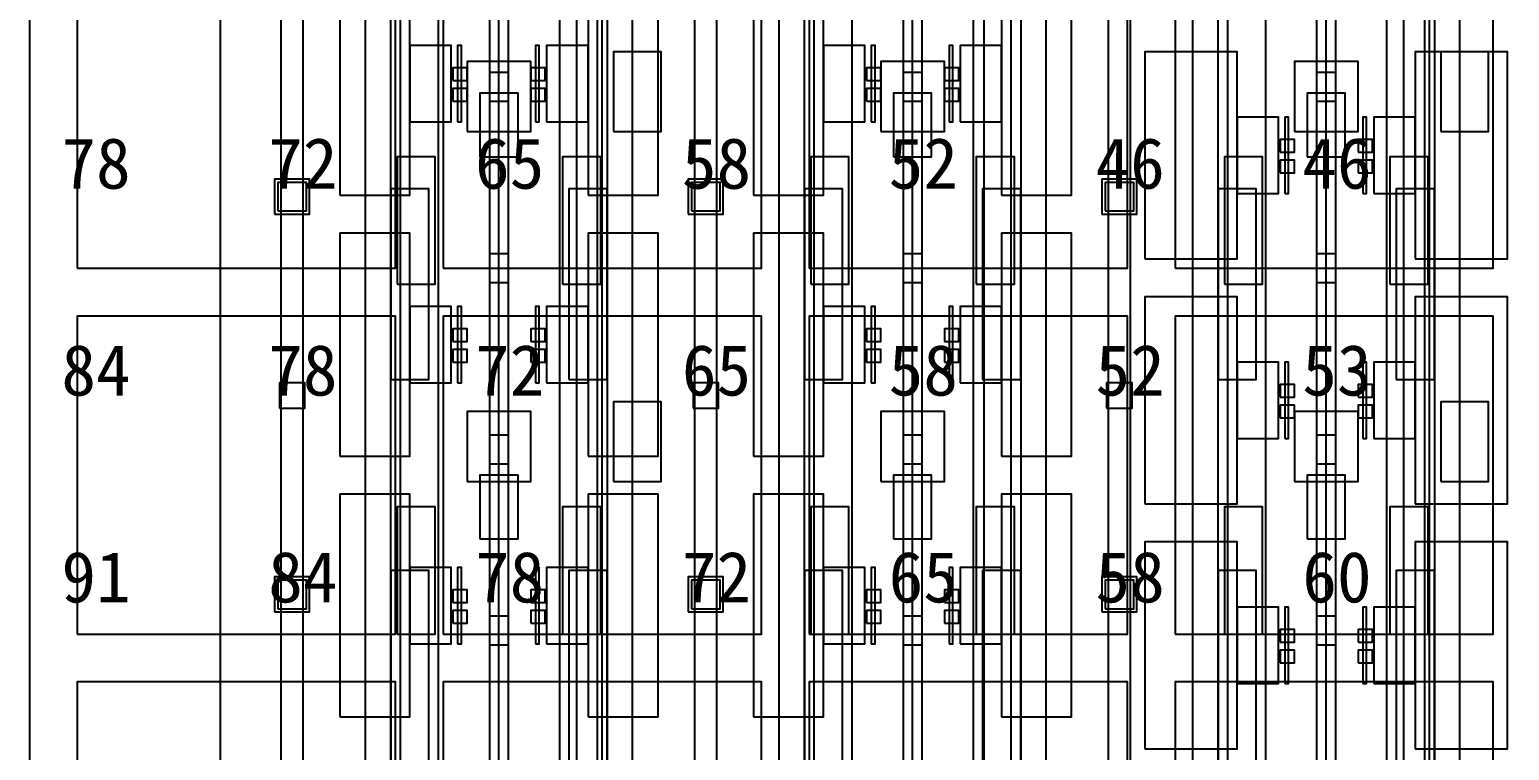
# Model space of a CAD drawing. Header units: metres. Extents: x -1640 to 1560, y -268 to 2338.
# Drawn here: x -472 to -425.49, y 2067.35 to 2090 of the extents above; entities that cross this region are included whole.
import ezdxf

# ---------------------------------------------------------------- set-up
doc = ezdxf.new("R2010")
doc.units = ezdxf.units.M
for name, color, linetype in [('1F_CHL', 4, 'Continuous'), ('1F_PUMP', 2, 'Continuous'), ('1F_SCR', 3, 'Continuous'), ('1F_STRUCT_COLUMN', 8, 'Continuous'), ('1F_ZONE', 3, 'Continuous'), ('2F_CSF_LATERAL_RACK_CONCEPT', 9, 'Continuous'), ('2F_RFG', 5, 'Continuous'), ('2F_STRUCT_COLUMN', 8, 'Continuous'), ('2F_VMB', 6, 'Continuous'), ('2F_ZONE', 3, 'Continuous'), ('3F_CLEANROOM_OVERHEAD_PIPE_DUCT_CONCEPT', 9, 'Continuous'), ('3F_CVD', 3, 'Continuous'), ('3F_DIFF', 4, 'Continuous'), ('3F_EHS_EGRESS_DIST_M', 2, 'Continuous'), ('3F_FOUP', 5, 'Continuous'), ('3F_OHT', 9, 'Continuous'), ('3F_OHTV', 1, 'Continuous'), ('3F_STRUCT_COLUMN', 8, 'Continuous'), ('3F_TBAR', 6, 'Continuous'), ('3F_ZONE', 3, 'Continuous'), ('4F_FFU', 1, 'Continuous'), ('4F_STRUCT_PLENUM_TRUSS_CONCEPT', 9, 'Continuous'), ('4F_ZONE', 3, 'Continuous'), ('5F_CHL', 4, 'Continuous'), ('5F_PUMP', 2, 'Continuous'), ('5F_SCR', 3, 'Continuous'), ('5F_STRUCT_COLUMN', 8, 'Continuous'), ('5F_ZONE', 3, 'Continuous'), ('6F_CSF_LATERAL_RACK_CONCEPT', 9, 'Continuous'), ('6F_RFG', 5, 'Continuous'), ('6F_STRUCT_COLUMN', 8, 'Continuous'), ('6F_VMB', 6, 'Continuous'), ('6F_ZONE', 3, 'Continuous'), ('7F_CLEANROOM_OVERHEAD_PIPE_DUCT_CONCEPT', 9, 'Continuous'), ('7F_CVD', 3, 'Continuous'), ('7F_DIFF', 4, 'Continuous'), ('7F_EHS_EGRESS_DIST_M', 2, 'Continuous'), ('7F_FOUP', 5, 'Continuous'), ('7F_OHT', 9, 'Continuous'), ('7F_OHTV', 1, 'Continuous'), ('7F_STRUCT_COLUMN', 8, 'Continuous'), ('7F_TBAR', 6, 'Continuous'), ('7F_ZONE', 3, 'Continuous'), ('8F_FFU', 1, 'Continuous'), ('8F_STRUCT_PLENUM_TRUSS_CONCEPT', 9, 'Continuous'), ('8F_ZONE', 3, 'Continuous'), ('EHS_TREATED_EXHAUST', 30, 'Continuous'), ('UTIL_ELEC.LV_CONCEPT', 2, 'Continuous'), ('UTIL_GAS.SPEC_CONCEPT', 3, 'Continuous'), ('UTIL_PCW.R_CONCEPT', 1, 'Continuous'), ('UTIL_PCW.S_CONCEPT', 6, 'Continuous')]:
    doc.layers.add(name, color=color, linetype=linetype)

msp = doc.modelspace()

# ---------------------------------------------------------------- linework, layer by layer
at = {"layer": '1F_CHL'}
for points in [[(-453.65, 2086.8), (-452.15, 2086.8), (-452.15, 2089.3), (-453.65, 2089.3)], [(-427.65, 2086.8), (-426.15, 2086.8), (-426.15, 2089.3), (-427.65, 2089.3)], [(-453.65, 2075.8), (-452.15, 2075.8), (-452.15, 2078.3), (-453.65, 2078.3)], [(-427.65, 2075.8), (-426.15, 2075.8), (-426.15, 2078.3), (-427.65, 2078.3)]]:
    msp.add_lwpolyline(points, close=True, dxfattribs=at)
at = {"layer": '1F_PUMP'}
for points in [[(-460.45, 2082), (-459.25, 2082), (-459.25, 2086), (-460.45, 2086)], [(-455.25, 2082), (-454.05, 2082), (-454.05, 2086), (-455.25, 2086)], [(-447.45, 2082), (-446.25, 2082), (-446.25, 2086), (-447.45, 2086)], [(-442.25, 2082), (-441.05, 2082), (-441.05, 2086), (-442.25, 2086)], [(-434.45, 2082), (-433.25, 2082), (-433.25, 2086), (-434.45, 2086)], [(-429.25, 2082), (-428.05, 2082), (-428.05, 2086), (-429.25, 2086)], [(-460.45, 2071), (-459.25, 2071), (-459.25, 2075), (-460.45, 2075)], [(-455.25, 2071), (-454.05, 2071), (-454.05, 2075), (-455.25, 2075)], [(-447.45, 2071), (-446.25, 2071), (-446.25, 2075), (-447.45, 2075)], [(-442.25, 2071), (-441.05, 2071), (-441.05, 2075), (-442.25, 2075)], [(-434.45, 2071), (-433.25, 2071), (-433.25, 2075), (-434.45, 2075)], [(-429.25, 2071), (-428.05, 2071), (-428.05, 2075), (-429.25, 2075)]]:
    msp.add_lwpolyline(points, close=True, dxfattribs=at)
at = {"layer": '1F_SCR'}
for points in [[(-458.25, 2086.8), (-456.25, 2086.8), (-456.25, 2089), (-458.25, 2089)], [(-445.25, 2086.8), (-443.25, 2086.8), (-443.25, 2089), (-445.25, 2089)], [(-432.25, 2086.8), (-430.25, 2086.8), (-430.25, 2089), (-432.25, 2089)], [(-458.25, 2075.8), (-456.25, 2075.8), (-456.25, 2078), (-458.25, 2078)], [(-445.25, 2075.8), (-443.25, 2075.8), (-443.25, 2078), (-445.25, 2078)], [(-432.25, 2075.8), (-430.25, 2075.8), (-430.25, 2078), (-432.25, 2078)]]:
    msp.add_lwpolyline(points, close=True, dxfattribs=at)
at = {"layer": '1F_STRUCT_COLUMN'}
for points in [[(-464.3, 2084.2), (-463.2, 2084.2), (-463.2, 2085.3), (-464.3, 2085.3)], [(-451.3, 2084.2), (-450.2, 2084.2), (-450.2, 2085.3), (-451.3, 2085.3)], [(-438.3, 2084.2), (-437.2, 2084.2), (-437.2, 2085.3), (-438.3, 2085.3)], [(-464.3, 2071.7), (-463.2, 2071.7), (-463.2, 2072.8), (-464.3, 2072.8)], [(-451.3, 2071.7), (-450.2, 2071.7), (-450.2, 2072.8), (-451.3, 2072.8)], [(-438.3, 2071.7), (-437.2, 2071.7), (-437.2, 2072.8), (-438.3, 2072.8)]]:
    msp.add_lwpolyline(points, close=True, dxfattribs=at)
at = {"layer": '1F_ZONE'}
msp.add_lwpolyline([(-472, 1966), (-247.5, 1966), (-247.5, 2117), (-472, 2117)], close=True, dxfattribs=at)
at = {"layer": '2F_CSF_LATERAL_RACK_CONCEPT'}
for points in [[(-461.45, 1970), (-460.65, 1970), (-460.65, 2113), (-461.45, 2113)], [(-453.85, 1970), (-453.05, 1970), (-453.05, 2113), (-453.85, 2113)], [(-448.45, 1970), (-447.65, 1970), (-447.65, 2113), (-448.45, 2113)], [(-440.85, 1970), (-440.05, 1970), (-440.05, 2113), (-440.85, 2113)], [(-435.45, 1970), (-434.65, 1970), (-434.65, 2113), (-435.45, 2113)], [(-427.85, 1970), (-427.05, 1970), (-427.05, 2113), (-427.85, 2113)]]:
    msp.add_lwpolyline(points, close=True, dxfattribs=at)
at = {"layer": '2F_RFG'}
for points in [[(-460.65, 2079), (-459.45, 2079), (-459.45, 2085), (-460.65, 2085)], [(-455.05, 2079), (-453.85, 2079), (-453.85, 2085), (-455.05, 2085)], [(-447.65, 2079), (-446.45, 2079), (-446.45, 2085), (-447.65, 2085)], [(-442.05, 2079), (-440.85, 2079), (-440.85, 2085), (-442.05, 2085)], [(-434.65, 2079), (-433.45, 2079), (-433.45, 2085), (-434.65, 2085)], [(-429.05, 2079), (-427.85, 2079), (-427.85, 2085), (-429.05, 2085)], [(-460.65, 2067), (-459.45, 2067), (-459.45, 2073), (-460.65, 2073)], [(-455.05, 2067), (-453.85, 2067), (-453.85, 2073), (-455.05, 2073)], [(-447.65, 2067), (-446.45, 2067), (-446.45, 2073), (-447.65, 2073)], [(-442.05, 2067), (-440.85, 2067), (-440.85, 2073), (-442.05, 2073)], [(-434.65, 2067), (-433.45, 2067), (-433.45, 2073), (-434.65, 2073)], [(-429.05, 2067), (-427.85, 2067), (-427.85, 2073), (-429.05, 2073)]]:
    msp.add_lwpolyline(points, close=True, dxfattribs=at)
at = {"layer": '2F_STRUCT_COLUMN'}
for points in [[(-464.2, 2084.3), (-463.3, 2084.3), (-463.3, 2085.2), (-464.2, 2085.2)], [(-451.2, 2084.3), (-450.3, 2084.3), (-450.3, 2085.2), (-451.2, 2085.2)], [(-438.2, 2084.3), (-437.3, 2084.3), (-437.3, 2085.2), (-438.2, 2085.2)], [(-464.2, 2071.8), (-463.3, 2071.8), (-463.3, 2072.7), (-464.2, 2072.7)], [(-451.2, 2071.8), (-450.3, 2071.8), (-450.3, 2072.7), (-451.2, 2072.7)], [(-438.2, 2071.8), (-437.3, 2071.8), (-437.3, 2072.7), (-438.2, 2072.7)]]:
    msp.add_lwpolyline(points, close=True, dxfattribs=at)
at = {"layer": '2F_VMB'}
for points in [[(-457.85, 2086), (-456.65, 2086), (-456.65, 2088), (-457.85, 2088)], [(-444.85, 2086), (-443.65, 2086), (-443.65, 2088), (-444.85, 2088)], [(-431.85, 2086), (-430.65, 2086), (-430.65, 2088), (-431.85, 2088)], [(-457.85, 2074), (-456.65, 2074), (-456.65, 2076), (-457.85, 2076)], [(-444.85, 2074), (-443.65, 2074), (-443.65, 2076), (-444.85, 2076)], [(-431.85, 2074), (-430.65, 2074), (-430.65, 2076), (-431.85, 2076)]]:
    msp.add_lwpolyline(points, close=True, dxfattribs=at)
at = {"layer": '2F_ZONE'}
msp.add_lwpolyline([(-472, 1966), (-247.5, 1966), (-247.5, 2117), (-472, 2117)], close=True, dxfattribs=at)
at = {"layer": '3F_CLEANROOM_OVERHEAD_PIPE_DUCT_CONCEPT'}
for points in [[(-460.35, 1969), (-459.15, 1969), (-459.15, 2114), (-460.35, 2114)], [(-455.35, 1969), (-454.15, 1969), (-454.15, 2114), (-455.35, 2114)], [(-447.35, 1969), (-446.15, 1969), (-446.15, 2114), (-447.35, 2114)], [(-442.35, 1969), (-441.15, 1969), (-441.15, 2114), (-442.35, 2114)], [(-434.35, 1969), (-433.15, 1969), (-433.15, 2114), (-434.35, 2114)], [(-429.35, 1969), (-428.15, 1969), (-428.15, 2114), (-429.35, 2114)]]:
    msp.add_lwpolyline(points, close=True, dxfattribs=at)
at = {"layer": '3F_CVD'}
for points in [[(-436.95, 2082.8), (-434.05, 2082.8), (-434.05, 2089.3), (-436.95, 2089.3)], [(-428.45, 2082.8), (-425.55, 2082.8), (-425.55, 2089.3), (-428.45, 2089.3)], [(-434.05, 2084.85), (-432.75, 2084.85), (-432.75, 2087.25), (-434.05, 2087.25)], [(-429.75, 2084.85), (-428.45, 2084.85), (-428.45, 2087.25), (-429.75, 2087.25)], [(-436.95, 2075.1), (-434.05, 2075.1), (-434.05, 2081.6), (-436.95, 2081.6)], [(-428.45, 2075.1), (-425.55, 2075.1), (-425.55, 2081.6), (-428.45, 2081.6)], [(-434.05, 2077.15), (-432.75, 2077.15), (-432.75, 2079.55), (-434.05, 2079.55)], [(-429.75, 2077.15), (-428.45, 2077.15), (-428.45, 2079.55), (-429.75, 2079.55)], [(-436.95, 2067.4), (-434.05, 2067.4), (-434.05, 2073.9), (-436.95, 2073.9)], [(-428.45, 2067.4), (-425.55, 2067.4), (-425.55, 2073.9), (-428.45, 2073.9)], [(-434.05, 2069.45), (-432.75, 2069.45), (-432.75, 2071.85), (-434.05, 2071.85)], [(-429.75, 2069.45), (-428.45, 2069.45), (-428.45, 2071.85), (-429.75, 2071.85)]]:
    msp.add_lwpolyline(points, close=True, dxfattribs=at)
at = {"layer": '3F_DIFF'}
for points in [[(-462.25, 2084.8), (-460.05, 2084.8), (-460.05, 2091.8), (-462.25, 2091.8)], [(-454.45, 2084.8), (-452.25, 2084.8), (-452.25, 2091.8), (-454.45, 2091.8)], [(-449.25, 2084.8), (-447.05, 2084.8), (-447.05, 2091.8), (-449.25, 2091.8)], [(-441.45, 2084.8), (-439.25, 2084.8), (-439.25, 2091.8), (-441.45, 2091.8)], [(-460.05, 2087.1), (-458.75, 2087.1), (-458.75, 2089.5), (-460.05, 2089.5)], [(-455.75, 2087.1), (-454.45, 2087.1), (-454.45, 2089.5), (-455.75, 2089.5)], [(-447.05, 2087.1), (-445.75, 2087.1), (-445.75, 2089.5), (-447.05, 2089.5)], [(-442.75, 2087.1), (-441.45, 2087.1), (-441.45, 2089.5), (-442.75, 2089.5)], [(-462.25, 2076.6), (-460.05, 2076.6), (-460.05, 2083.6), (-462.25, 2083.6)], [(-454.45, 2076.6), (-452.25, 2076.6), (-452.25, 2083.6), (-454.45, 2083.6)], [(-449.25, 2076.6), (-447.05, 2076.6), (-447.05, 2083.6), (-449.25, 2083.6)], [(-441.45, 2076.6), (-439.25, 2076.6), (-439.25, 2083.6), (-441.45, 2083.6)], [(-460.05, 2078.9), (-458.75, 2078.9), (-458.75, 2081.3), (-460.05, 2081.3)], [(-455.75, 2078.9), (-454.45, 2078.9), (-454.45, 2081.3), (-455.75, 2081.3)], [(-447.05, 2078.9), (-445.75, 2078.9), (-445.75, 2081.3), (-447.05, 2081.3)], [(-442.75, 2078.9), (-441.45, 2078.9), (-441.45, 2081.3), (-442.75, 2081.3)], [(-462.25, 2068.4), (-460.05, 2068.4), (-460.05, 2075.4), (-462.25, 2075.4)], [(-454.45, 2068.4), (-452.25, 2068.4), (-452.25, 2075.4), (-454.45, 2075.4)], [(-449.25, 2068.4), (-447.05, 2068.4), (-447.05, 2075.4), (-449.25, 2075.4)], [(-441.45, 2068.4), (-439.25, 2068.4), (-439.25, 2075.4), (-441.45, 2075.4)], [(-460.05, 2070.7), (-458.75, 2070.7), (-458.75, 2073.1), (-460.05, 2073.1)], [(-455.75, 2070.7), (-454.45, 2070.7), (-454.45, 2073.1), (-455.75, 2073.1)], [(-447.05, 2070.7), (-445.75, 2070.7), (-445.75, 2073.1), (-447.05, 2073.1)], [(-442.75, 2070.7), (-441.45, 2070.7), (-441.45, 2073.1), (-442.75, 2073.1)]]:
    msp.add_lwpolyline(points, close=True, dxfattribs=at)
at = {"layer": '3F_FOUP'}
for points in [[(-458.7, 2088.4), (-458.25, 2088.4), (-458.25, 2088.8), (-458.7, 2088.8)], [(-456.25, 2088.4), (-455.8, 2088.4), (-455.8, 2088.8), (-456.25, 2088.8)], [(-445.7, 2088.4), (-445.25, 2088.4), (-445.25, 2088.8), (-445.7, 2088.8)], [(-443.25, 2088.4), (-442.8, 2088.4), (-442.8, 2088.8), (-443.25, 2088.8)], [(-458.7, 2087.75), (-458.25, 2087.75), (-458.25, 2088.15), (-458.7, 2088.15)], [(-456.25, 2087.75), (-455.8, 2087.75), (-455.8, 2088.15), (-456.25, 2088.15)], [(-445.7, 2087.75), (-445.25, 2087.75), (-445.25, 2088.15), (-445.7, 2088.15)], [(-443.25, 2087.75), (-442.8, 2087.75), (-442.8, 2088.15), (-443.25, 2088.15)], [(-432.7, 2086.15), (-432.25, 2086.15), (-432.25, 2086.55), (-432.7, 2086.55)], [(-430.25, 2086.15), (-429.8, 2086.15), (-429.8, 2086.55), (-430.25, 2086.55)], [(-432.7, 2085.5), (-432.25, 2085.5), (-432.25, 2085.9), (-432.7, 2085.9)], [(-430.25, 2085.5), (-429.8, 2085.5), (-429.8, 2085.9), (-430.25, 2085.9)], [(-458.7, 2080.2), (-458.25, 2080.2), (-458.25, 2080.6), (-458.7, 2080.6)], [(-456.25, 2080.2), (-455.8, 2080.2), (-455.8, 2080.6), (-456.25, 2080.6)], [(-445.7, 2080.2), (-445.25, 2080.2), (-445.25, 2080.6), (-445.7, 2080.6)], [(-443.25, 2080.2), (-442.8, 2080.2), (-442.8, 2080.6), (-443.25, 2080.6)], [(-458.7, 2079.55), (-458.25, 2079.55), (-458.25, 2079.95), (-458.7, 2079.95)], [(-456.25, 2079.55), (-455.8, 2079.55), (-455.8, 2079.95), (-456.25, 2079.95)], [(-445.7, 2079.55), (-445.25, 2079.55), (-445.25, 2079.95), (-445.7, 2079.95)], [(-443.25, 2079.55), (-442.8, 2079.55), (-442.8, 2079.95), (-443.25, 2079.95)], [(-432.7, 2078.45), (-432.25, 2078.45), (-432.25, 2078.85), (-432.7, 2078.85)], [(-430.25, 2078.45), (-429.8, 2078.45), (-429.8, 2078.85), (-430.25, 2078.85)], [(-432.7, 2077.8), (-432.25, 2077.8), (-432.25, 2078.2), (-432.7, 2078.2)], [(-430.25, 2077.8), (-429.8, 2077.8), (-429.8, 2078.2), (-430.25, 2078.2)], [(-458.7, 2072), (-458.25, 2072), (-458.25, 2072.4), (-458.7, 2072.4)], [(-456.25, 2072), (-455.8, 2072), (-455.8, 2072.4), (-456.25, 2072.4)], [(-445.7, 2072), (-445.25, 2072), (-445.25, 2072.4), (-445.7, 2072.4)], [(-443.25, 2072), (-442.8, 2072), (-442.8, 2072.4), (-443.25, 2072.4)], [(-458.7, 2071.35), (-458.25, 2071.35), (-458.25, 2071.75), (-458.7, 2071.75)], [(-456.25, 2071.35), (-455.8, 2071.35), (-455.8, 2071.75), (-456.25, 2071.75)], [(-445.7, 2071.35), (-445.25, 2071.35), (-445.25, 2071.75), (-445.7, 2071.75)], [(-443.25, 2071.35), (-442.8, 2071.35), (-442.8, 2071.75), (-443.25, 2071.75)], [(-432.7, 2070.75), (-432.25, 2070.75), (-432.25, 2071.15), (-432.7, 2071.15)], [(-430.25, 2070.75), (-429.8, 2070.75), (-429.8, 2071.15), (-430.25, 2071.15)], [(-432.7, 2070.1), (-432.25, 2070.1), (-432.25, 2070.5), (-432.7, 2070.5)], [(-430.25, 2070.1), (-429.8, 2070.1), (-429.8, 2070.5), (-430.25, 2070.5)]]:
    msp.add_lwpolyline(points, close=True, dxfattribs=at)
at = {"layer": '3F_OHT'}
for p, q in [((-457.25, 2045.5), (-457.25, 2114)), ((-444.25, 2045.5), (-444.25, 2114)), ((-431.25, 2045.5), (-431.25, 2114))]:
    msp.add_line(p, q, dxfattribs=at)
at = {"layer": '3F_OHTV'}
for points in [[(-457.55, 2087.75), (-456.95, 2087.75), (-456.95, 2088.65), (-457.55, 2088.65)], [(-444.55, 2087.75), (-443.95, 2087.75), (-443.95, 2088.65), (-444.55, 2088.65)], [(-431.55, 2087.75), (-430.95, 2087.75), (-430.95, 2088.65), (-431.55, 2088.65)], [(-457.55, 2082.05), (-456.95, 2082.05), (-456.95, 2082.95), (-457.55, 2082.95)], [(-444.55, 2082.05), (-443.95, 2082.05), (-443.95, 2082.95), (-444.55, 2082.95)], [(-431.55, 2082.05), (-430.95, 2082.05), (-430.95, 2082.95), (-431.55, 2082.95)], [(-457.55, 2076.36), (-456.95, 2076.36), (-456.95, 2077.26), (-457.55, 2077.26)], [(-444.55, 2076.36), (-443.95, 2076.36), (-443.95, 2077.26), (-444.55, 2077.26)], [(-431.55, 2076.36), (-430.95, 2076.36), (-430.95, 2077.26), (-431.55, 2077.26)], [(-457.55, 2070.67), (-456.95, 2070.67), (-456.95, 2071.57), (-457.55, 2071.57)], [(-444.55, 2070.67), (-443.95, 2070.67), (-443.95, 2071.57), (-444.55, 2071.57)], [(-431.55, 2070.67), (-430.95, 2070.67), (-430.95, 2071.57), (-431.55, 2071.57)]]:
    msp.add_lwpolyline(points, close=True, dxfattribs=at)
at = {"layer": '3F_STRUCT_COLUMN'}
for points in [[(-464.15, 2078.1), (-463.35, 2078.1), (-463.35, 2078.9), (-464.15, 2078.9)], [(-451.15, 2078.1), (-450.35, 2078.1), (-450.35, 2078.9), (-451.15, 2078.9)], [(-438.15, 2078.1), (-437.35, 2078.1), (-437.35, 2078.9), (-438.15, 2078.9)]]:
    msp.add_lwpolyline(points, close=True, dxfattribs=at)
at = {"layer": '3F_TBAR'}
for points in [[(-458.55, 2087.1), (-458.43, 2087.1), (-458.43, 2089.5), (-458.55, 2089.5)], [(-456.1, 2087.1), (-455.98, 2087.1), (-455.98, 2089.5), (-456.1, 2089.5)], [(-445.55, 2087.1), (-445.43, 2087.1), (-445.43, 2089.5), (-445.55, 2089.5)], [(-443.1, 2087.1), (-442.98, 2087.1), (-442.98, 2089.5), (-443.1, 2089.5)], [(-432.55, 2084.85), (-432.43, 2084.85), (-432.43, 2087.25), (-432.55, 2087.25)], [(-430.1, 2084.85), (-429.98, 2084.85), (-429.98, 2087.25), (-430.1, 2087.25)], [(-458.55, 2078.9), (-458.43, 2078.9), (-458.43, 2081.3), (-458.55, 2081.3)], [(-456.1, 2078.9), (-455.98, 2078.9), (-455.98, 2081.3), (-456.1, 2081.3)], [(-445.55, 2078.9), (-445.43, 2078.9), (-445.43, 2081.3), (-445.55, 2081.3)], [(-443.1, 2078.9), (-442.98, 2078.9), (-442.98, 2081.3), (-443.1, 2081.3)], [(-432.55, 2077.15), (-432.43, 2077.15), (-432.43, 2079.55), (-432.55, 2079.55)], [(-430.1, 2077.15), (-429.98, 2077.15), (-429.98, 2079.55), (-430.1, 2079.55)], [(-458.55, 2070.7), (-458.43, 2070.7), (-458.43, 2073.1), (-458.55, 2073.1)], [(-456.1, 2070.7), (-455.98, 2070.7), (-455.98, 2073.1), (-456.1, 2073.1)], [(-445.55, 2070.7), (-445.43, 2070.7), (-445.43, 2073.1), (-445.55, 2073.1)], [(-443.1, 2070.7), (-442.98, 2070.7), (-442.98, 2073.1), (-443.1, 2073.1)], [(-432.55, 2069.45), (-432.43, 2069.45), (-432.43, 2071.85), (-432.55, 2071.85)], [(-430.1, 2069.45), (-429.98, 2069.45), (-429.98, 2071.85), (-430.1, 2071.85)]]:
    msp.add_lwpolyline(points, close=True, dxfattribs=at)
at = {"layer": '3F_ZONE'}
msp.add_lwpolyline([(-472, 1966), (-247.5, 1966), (-247.5, 2117), (-472, 2117)], close=True, dxfattribs=at)
at = {"layer": '4F_FFU'}
for points in [[(-470.5, 2082.5), (-460.5, 2082.5), (-460.5, 2092.5), (-470.5, 2092.5)], [(-459, 2082.5), (-449, 2082.5), (-449, 2092.5), (-459, 2092.5)], [(-447.5, 2082.5), (-437.5, 2082.5), (-437.5, 2092.5), (-447.5, 2092.5)], [(-436, 2082.5), (-426, 2082.5), (-426, 2092.5), (-436, 2092.5)], [(-470.5, 2071), (-460.5, 2071), (-460.5, 2081), (-470.5, 2081)], [(-459, 2071), (-449, 2071), (-449, 2081), (-459, 2081)], [(-447.5, 2071), (-437.5, 2071), (-437.5, 2081), (-447.5, 2081)], [(-436, 2071), (-426, 2071), (-426, 2081), (-436, 2081)], [(-470.5, 2059.5), (-460.5, 2059.5), (-460.5, 2069.5), (-470.5, 2069.5)], [(-459, 2059.5), (-449, 2059.5), (-449, 2069.5), (-459, 2069.5)], [(-447.5, 2059.5), (-437.5, 2059.5), (-437.5, 2069.5), (-447.5, 2069.5)], [(-436, 2059.5), (-426, 2059.5), (-426, 2069.5), (-436, 2069.5)]]:
    msp.add_lwpolyline(points, close=True, dxfattribs=at)
at = {"layer": '4F_STRUCT_PLENUM_TRUSS_CONCEPT'}
for points in [[(-464.1, 1966), (-463.4, 1966), (-463.4, 2117), (-464.1, 2117)], [(-451.1, 1966), (-450.4, 1966), (-450.4, 2117), (-451.1, 2117)], [(-438.1, 1966), (-437.4, 1966), (-437.4, 2117), (-438.1, 2117)]]:
    msp.add_lwpolyline(points, close=True, dxfattribs=at)
at = {"layer": '4F_ZONE'}
msp.add_lwpolyline([(-472, 1966), (-247.5, 1966), (-247.5, 2117), (-472, 2117)], close=True, dxfattribs=at)
at = {"layer": '5F_CHL'}
for points in [[(-453.65, 2086.8), (-452.15, 2086.8), (-452.15, 2089.3), (-453.65, 2089.3)], [(-427.65, 2086.8), (-426.15, 2086.8), (-426.15, 2089.3), (-427.65, 2089.3)], [(-453.65, 2075.8), (-452.15, 2075.8), (-452.15, 2078.3), (-453.65, 2078.3)], [(-427.65, 2075.8), (-426.15, 2075.8), (-426.15, 2078.3), (-427.65, 2078.3)]]:
    msp.add_lwpolyline(points, close=True, dxfattribs=at)
at = {"layer": '5F_PUMP'}
for points in [[(-460.45, 2082), (-459.25, 2082), (-459.25, 2086), (-460.45, 2086)], [(-455.25, 2082), (-454.05, 2082), (-454.05, 2086), (-455.25, 2086)], [(-447.45, 2082), (-446.25, 2082), (-446.25, 2086), (-447.45, 2086)], [(-442.25, 2082), (-441.05, 2082), (-441.05, 2086), (-442.25, 2086)], [(-434.45, 2082), (-433.25, 2082), (-433.25, 2086), (-434.45, 2086)], [(-429.25, 2082), (-428.05, 2082), (-428.05, 2086), (-429.25, 2086)], [(-460.45, 2071), (-459.25, 2071), (-459.25, 2075), (-460.45, 2075)], [(-455.25, 2071), (-454.05, 2071), (-454.05, 2075), (-455.25, 2075)], [(-447.45, 2071), (-446.25, 2071), (-446.25, 2075), (-447.45, 2075)], [(-442.25, 2071), (-441.05, 2071), (-441.05, 2075), (-442.25, 2075)], [(-434.45, 2071), (-433.25, 2071), (-433.25, 2075), (-434.45, 2075)], [(-429.25, 2071), (-428.05, 2071), (-428.05, 2075), (-429.25, 2075)]]:
    msp.add_lwpolyline(points, close=True, dxfattribs=at)
at = {"layer": '5F_SCR'}
for points in [[(-458.25, 2086.8), (-456.25, 2086.8), (-456.25, 2089), (-458.25, 2089)], [(-445.25, 2086.8), (-443.25, 2086.8), (-443.25, 2089), (-445.25, 2089)], [(-432.25, 2086.8), (-430.25, 2086.8), (-430.25, 2089), (-432.25, 2089)], [(-458.25, 2075.8), (-456.25, 2075.8), (-456.25, 2078), (-458.25, 2078)], [(-445.25, 2075.8), (-443.25, 2075.8), (-443.25, 2078), (-445.25, 2078)], [(-432.25, 2075.8), (-430.25, 2075.8), (-430.25, 2078), (-432.25, 2078)]]:
    msp.add_lwpolyline(points, close=True, dxfattribs=at)
at = {"layer": '5F_STRUCT_COLUMN'}
for points in [[(-464.3, 2084.2), (-463.2, 2084.2), (-463.2, 2085.3), (-464.3, 2085.3)], [(-451.3, 2084.2), (-450.2, 2084.2), (-450.2, 2085.3), (-451.3, 2085.3)], [(-438.3, 2084.2), (-437.2, 2084.2), (-437.2, 2085.3), (-438.3, 2085.3)], [(-464.3, 2071.7), (-463.2, 2071.7), (-463.2, 2072.8), (-464.3, 2072.8)], [(-451.3, 2071.7), (-450.2, 2071.7), (-450.2, 2072.8), (-451.3, 2072.8)], [(-438.3, 2071.7), (-437.2, 2071.7), (-437.2, 2072.8), (-438.3, 2072.8)]]:
    msp.add_lwpolyline(points, close=True, dxfattribs=at)
at = {"layer": '5F_ZONE'}
msp.add_lwpolyline([(-472, 1966), (-247.5, 1966), (-247.5, 2117), (-472, 2117)], close=True, dxfattribs=at)
at = {"layer": '6F_CSF_LATERAL_RACK_CONCEPT'}
for points in [[(-461.45, 1970), (-460.65, 1970), (-460.65, 2113), (-461.45, 2113)], [(-453.85, 1970), (-453.05, 1970), (-453.05, 2113), (-453.85, 2113)], [(-448.45, 1970), (-447.65, 1970), (-447.65, 2113), (-448.45, 2113)], [(-440.85, 1970), (-440.05, 1970), (-440.05, 2113), (-440.85, 2113)], [(-435.45, 1970), (-434.65, 1970), (-434.65, 2113), (-435.45, 2113)], [(-427.85, 1970), (-427.05, 1970), (-427.05, 2113), (-427.85, 2113)]]:
    msp.add_lwpolyline(points, close=True, dxfattribs=at)
at = {"layer": '6F_RFG'}
for points in [[(-460.65, 2079), (-459.45, 2079), (-459.45, 2085), (-460.65, 2085)], [(-455.05, 2079), (-453.85, 2079), (-453.85, 2085), (-455.05, 2085)], [(-447.65, 2079), (-446.45, 2079), (-446.45, 2085), (-447.65, 2085)], [(-442.05, 2079), (-440.85, 2079), (-440.85, 2085), (-442.05, 2085)], [(-434.65, 2079), (-433.45, 2079), (-433.45, 2085), (-434.65, 2085)], [(-429.05, 2079), (-427.85, 2079), (-427.85, 2085), (-429.05, 2085)], [(-460.65, 2067), (-459.45, 2067), (-459.45, 2073), (-460.65, 2073)], [(-455.05, 2067), (-453.85, 2067), (-453.85, 2073), (-455.05, 2073)], [(-447.65, 2067), (-446.45, 2067), (-446.45, 2073), (-447.65, 2073)], [(-442.05, 2067), (-440.85, 2067), (-440.85, 2073), (-442.05, 2073)], [(-434.65, 2067), (-433.45, 2067), (-433.45, 2073), (-434.65, 2073)], [(-429.05, 2067), (-427.85, 2067), (-427.85, 2073), (-429.05, 2073)]]:
    msp.add_lwpolyline(points, close=True, dxfattribs=at)
at = {"layer": '6F_STRUCT_COLUMN'}
for points in [[(-464.2, 2084.3), (-463.3, 2084.3), (-463.3, 2085.2), (-464.2, 2085.2)], [(-451.2, 2084.3), (-450.3, 2084.3), (-450.3, 2085.2), (-451.2, 2085.2)], [(-438.2, 2084.3), (-437.3, 2084.3), (-437.3, 2085.2), (-438.2, 2085.2)], [(-464.2, 2071.8), (-463.3, 2071.8), (-463.3, 2072.7), (-464.2, 2072.7)], [(-451.2, 2071.8), (-450.3, 2071.8), (-450.3, 2072.7), (-451.2, 2072.7)], [(-438.2, 2071.8), (-437.3, 2071.8), (-437.3, 2072.7), (-438.2, 2072.7)]]:
    msp.add_lwpolyline(points, close=True, dxfattribs=at)
at = {"layer": '6F_VMB'}
for points in [[(-457.85, 2086), (-456.65, 2086), (-456.65, 2088), (-457.85, 2088)], [(-444.85, 2086), (-443.65, 2086), (-443.65, 2088), (-444.85, 2088)], [(-431.85, 2086), (-430.65, 2086), (-430.65, 2088), (-431.85, 2088)], [(-457.85, 2074), (-456.65, 2074), (-456.65, 2076), (-457.85, 2076)], [(-444.85, 2074), (-443.65, 2074), (-443.65, 2076), (-444.85, 2076)], [(-431.85, 2074), (-430.65, 2074), (-430.65, 2076), (-431.85, 2076)]]:
    msp.add_lwpolyline(points, close=True, dxfattribs=at)
at = {"layer": '6F_ZONE'}
msp.add_lwpolyline([(-472, 1966), (-247.5, 1966), (-247.5, 2117), (-472, 2117)], close=True, dxfattribs=at)
at = {"layer": '7F_CLEANROOM_OVERHEAD_PIPE_DUCT_CONCEPT'}
for points in [[(-460.35, 1969), (-459.15, 1969), (-459.15, 2114), (-460.35, 2114)], [(-455.35, 1969), (-454.15, 1969), (-454.15, 2114), (-455.35, 2114)], [(-447.35, 1969), (-446.15, 1969), (-446.15, 2114), (-447.35, 2114)], [(-442.35, 1969), (-441.15, 1969), (-441.15, 2114), (-442.35, 2114)], [(-434.35, 1969), (-433.15, 1969), (-433.15, 2114), (-434.35, 2114)], [(-429.35, 1969), (-428.15, 1969), (-428.15, 2114), (-429.35, 2114)]]:
    msp.add_lwpolyline(points, close=True, dxfattribs=at)
at = {"layer": '7F_CVD'}
for points in [[(-436.95, 2082.8), (-434.05, 2082.8), (-434.05, 2089.3), (-436.95, 2089.3)], [(-428.45, 2082.8), (-425.55, 2082.8), (-425.55, 2089.3), (-428.45, 2089.3)], [(-434.05, 2084.85), (-432.75, 2084.85), (-432.75, 2087.25), (-434.05, 2087.25)], [(-429.75, 2084.85), (-428.45, 2084.85), (-428.45, 2087.25), (-429.75, 2087.25)], [(-436.95, 2075.1), (-434.05, 2075.1), (-434.05, 2081.6), (-436.95, 2081.6)], [(-428.45, 2075.1), (-425.55, 2075.1), (-425.55, 2081.6), (-428.45, 2081.6)], [(-434.05, 2077.15), (-432.75, 2077.15), (-432.75, 2079.55), (-434.05, 2079.55)], [(-429.75, 2077.15), (-428.45, 2077.15), (-428.45, 2079.55), (-429.75, 2079.55)], [(-436.95, 2067.4), (-434.05, 2067.4), (-434.05, 2073.9), (-436.95, 2073.9)], [(-428.45, 2067.4), (-425.55, 2067.4), (-425.55, 2073.9), (-428.45, 2073.9)], [(-434.05, 2069.45), (-432.75, 2069.45), (-432.75, 2071.85), (-434.05, 2071.85)], [(-429.75, 2069.45), (-428.45, 2069.45), (-428.45, 2071.85), (-429.75, 2071.85)]]:
    msp.add_lwpolyline(points, close=True, dxfattribs=at)
at = {"layer": '7F_DIFF'}
for points in [[(-462.25, 2084.8), (-460.05, 2084.8), (-460.05, 2091.8), (-462.25, 2091.8)], [(-454.45, 2084.8), (-452.25, 2084.8), (-452.25, 2091.8), (-454.45, 2091.8)], [(-449.25, 2084.8), (-447.05, 2084.8), (-447.05, 2091.8), (-449.25, 2091.8)], [(-441.45, 2084.8), (-439.25, 2084.8), (-439.25, 2091.8), (-441.45, 2091.8)], [(-460.05, 2087.1), (-458.75, 2087.1), (-458.75, 2089.5), (-460.05, 2089.5)], [(-455.75, 2087.1), (-454.45, 2087.1), (-454.45, 2089.5), (-455.75, 2089.5)], [(-447.05, 2087.1), (-445.75, 2087.1), (-445.75, 2089.5), (-447.05, 2089.5)], [(-442.75, 2087.1), (-441.45, 2087.1), (-441.45, 2089.5), (-442.75, 2089.5)], [(-462.25, 2076.6), (-460.05, 2076.6), (-460.05, 2083.6), (-462.25, 2083.6)], [(-454.45, 2076.6), (-452.25, 2076.6), (-452.25, 2083.6), (-454.45, 2083.6)], [(-449.25, 2076.6), (-447.05, 2076.6), (-447.05, 2083.6), (-449.25, 2083.6)], [(-441.45, 2076.6), (-439.25, 2076.6), (-439.25, 2083.6), (-441.45, 2083.6)], [(-460.05, 2078.9), (-458.75, 2078.9), (-458.75, 2081.3), (-460.05, 2081.3)], [(-455.75, 2078.9), (-454.45, 2078.9), (-454.45, 2081.3), (-455.75, 2081.3)], [(-447.05, 2078.9), (-445.75, 2078.9), (-445.75, 2081.3), (-447.05, 2081.3)], [(-442.75, 2078.9), (-441.45, 2078.9), (-441.45, 2081.3), (-442.75, 2081.3)], [(-462.25, 2068.4), (-460.05, 2068.4), (-460.05, 2075.4), (-462.25, 2075.4)], [(-454.45, 2068.4), (-452.25, 2068.4), (-452.25, 2075.4), (-454.45, 2075.4)], [(-449.25, 2068.4), (-447.05, 2068.4), (-447.05, 2075.4), (-449.25, 2075.4)], [(-441.45, 2068.4), (-439.25, 2068.4), (-439.25, 2075.4), (-441.45, 2075.4)], [(-460.05, 2070.7), (-458.75, 2070.7), (-458.75, 2073.1), (-460.05, 2073.1)], [(-455.75, 2070.7), (-454.45, 2070.7), (-454.45, 2073.1), (-455.75, 2073.1)], [(-447.05, 2070.7), (-445.75, 2070.7), (-445.75, 2073.1), (-447.05, 2073.1)], [(-442.75, 2070.7), (-441.45, 2070.7), (-441.45, 2073.1), (-442.75, 2073.1)]]:
    msp.add_lwpolyline(points, close=True, dxfattribs=at)
at = {"layer": '7F_FOUP'}
for points in [[(-458.7, 2088.4), (-458.25, 2088.4), (-458.25, 2088.8), (-458.7, 2088.8)], [(-456.25, 2088.4), (-455.8, 2088.4), (-455.8, 2088.8), (-456.25, 2088.8)], [(-445.7, 2088.4), (-445.25, 2088.4), (-445.25, 2088.8), (-445.7, 2088.8)], [(-443.25, 2088.4), (-442.8, 2088.4), (-442.8, 2088.8), (-443.25, 2088.8)], [(-458.7, 2087.75), (-458.25, 2087.75), (-458.25, 2088.15), (-458.7, 2088.15)], [(-456.25, 2087.75), (-455.8, 2087.75), (-455.8, 2088.15), (-456.25, 2088.15)], [(-445.7, 2087.75), (-445.25, 2087.75), (-445.25, 2088.15), (-445.7, 2088.15)], [(-443.25, 2087.75), (-442.8, 2087.75), (-442.8, 2088.15), (-443.25, 2088.15)], [(-432.7, 2086.15), (-432.25, 2086.15), (-432.25, 2086.55), (-432.7, 2086.55)], [(-430.25, 2086.15), (-429.8, 2086.15), (-429.8, 2086.55), (-430.25, 2086.55)], [(-432.7, 2085.5), (-432.25, 2085.5), (-432.25, 2085.9), (-432.7, 2085.9)], [(-430.25, 2085.5), (-429.8, 2085.5), (-429.8, 2085.9), (-430.25, 2085.9)], [(-458.7, 2080.2), (-458.25, 2080.2), (-458.25, 2080.6), (-458.7, 2080.6)], [(-456.25, 2080.2), (-455.8, 2080.2), (-455.8, 2080.6), (-456.25, 2080.6)], [(-445.7, 2080.2), (-445.25, 2080.2), (-445.25, 2080.6), (-445.7, 2080.6)], [(-443.25, 2080.2), (-442.8, 2080.2), (-442.8, 2080.6), (-443.25, 2080.6)], [(-458.7, 2079.55), (-458.25, 2079.55), (-458.25, 2079.95), (-458.7, 2079.95)], [(-456.25, 2079.55), (-455.8, 2079.55), (-455.8, 2079.95), (-456.25, 2079.95)], [(-445.7, 2079.55), (-445.25, 2079.55), (-445.25, 2079.95), (-445.7, 2079.95)], [(-443.25, 2079.55), (-442.8, 2079.55), (-442.8, 2079.95), (-443.25, 2079.95)], [(-432.7, 2078.45), (-432.25, 2078.45), (-432.25, 2078.85), (-432.7, 2078.85)], [(-430.25, 2078.45), (-429.8, 2078.45), (-429.8, 2078.85), (-430.25, 2078.85)], [(-432.7, 2077.8), (-432.25, 2077.8), (-432.25, 2078.2), (-432.7, 2078.2)], [(-430.25, 2077.8), (-429.8, 2077.8), (-429.8, 2078.2), (-430.25, 2078.2)], [(-458.7, 2072), (-458.25, 2072), (-458.25, 2072.4), (-458.7, 2072.4)], [(-456.25, 2072), (-455.8, 2072), (-455.8, 2072.4), (-456.25, 2072.4)], [(-445.7, 2072), (-445.25, 2072), (-445.25, 2072.4), (-445.7, 2072.4)], [(-443.25, 2072), (-442.8, 2072), (-442.8, 2072.4), (-443.25, 2072.4)], [(-458.7, 2071.35), (-458.25, 2071.35), (-458.25, 2071.75), (-458.7, 2071.75)], [(-456.25, 2071.35), (-455.8, 2071.35), (-455.8, 2071.75), (-456.25, 2071.75)], [(-445.7, 2071.35), (-445.25, 2071.35), (-445.25, 2071.75), (-445.7, 2071.75)], [(-443.25, 2071.35), (-442.8, 2071.35), (-442.8, 2071.75), (-443.25, 2071.75)], [(-432.7, 2070.75), (-432.25, 2070.75), (-432.25, 2071.15), (-432.7, 2071.15)], [(-430.25, 2070.75), (-429.8, 2070.75), (-429.8, 2071.15), (-430.25, 2071.15)], [(-432.7, 2070.1), (-432.25, 2070.1), (-432.25, 2070.5), (-432.7, 2070.5)], [(-430.25, 2070.1), (-429.8, 2070.1), (-429.8, 2070.5), (-430.25, 2070.5)]]:
    msp.add_lwpolyline(points, close=True, dxfattribs=at)
at = {"layer": '7F_OHT'}
for p, q in [((-457.25, 2045.5), (-457.25, 2114)), ((-444.25, 2045.5), (-444.25, 2114)), ((-431.25, 2045.5), (-431.25, 2114))]:
    msp.add_line(p, q, dxfattribs=at)
at = {"layer": '7F_OHTV'}
for points in [[(-457.55, 2087.75), (-456.95, 2087.75), (-456.95, 2088.65), (-457.55, 2088.65)], [(-444.55, 2087.75), (-443.95, 2087.75), (-443.95, 2088.65), (-444.55, 2088.65)], [(-431.55, 2087.75), (-430.95, 2087.75), (-430.95, 2088.65), (-431.55, 2088.65)], [(-457.55, 2082.05), (-456.95, 2082.05), (-456.95, 2082.95), (-457.55, 2082.95)], [(-444.55, 2082.05), (-443.95, 2082.05), (-443.95, 2082.95), (-444.55, 2082.95)], [(-431.55, 2082.05), (-430.95, 2082.05), (-430.95, 2082.95), (-431.55, 2082.95)], [(-457.55, 2076.36), (-456.95, 2076.36), (-456.95, 2077.26), (-457.55, 2077.26)], [(-444.55, 2076.36), (-443.95, 2076.36), (-443.95, 2077.26), (-444.55, 2077.26)], [(-431.55, 2076.36), (-430.95, 2076.36), (-430.95, 2077.26), (-431.55, 2077.26)], [(-457.55, 2070.67), (-456.95, 2070.67), (-456.95, 2071.57), (-457.55, 2071.57)], [(-444.55, 2070.67), (-443.95, 2070.67), (-443.95, 2071.57), (-444.55, 2071.57)], [(-431.55, 2070.67), (-430.95, 2070.67), (-430.95, 2071.57), (-431.55, 2071.57)]]:
    msp.add_lwpolyline(points, close=True, dxfattribs=at)
at = {"layer": '7F_STRUCT_COLUMN'}
for points in [[(-464.15, 2078.1), (-463.35, 2078.1), (-463.35, 2078.9), (-464.15, 2078.9)], [(-451.15, 2078.1), (-450.35, 2078.1), (-450.35, 2078.9), (-451.15, 2078.9)], [(-438.15, 2078.1), (-437.35, 2078.1), (-437.35, 2078.9), (-438.15, 2078.9)]]:
    msp.add_lwpolyline(points, close=True, dxfattribs=at)
at = {"layer": '7F_TBAR'}
for points in [[(-458.55, 2087.1), (-458.43, 2087.1), (-458.43, 2089.5), (-458.55, 2089.5)], [(-456.1, 2087.1), (-455.98, 2087.1), (-455.98, 2089.5), (-456.1, 2089.5)], [(-445.55, 2087.1), (-445.43, 2087.1), (-445.43, 2089.5), (-445.55, 2089.5)], [(-443.1, 2087.1), (-442.98, 2087.1), (-442.98, 2089.5), (-443.1, 2089.5)], [(-432.55, 2084.85), (-432.43, 2084.85), (-432.43, 2087.25), (-432.55, 2087.25)], [(-430.1, 2084.85), (-429.98, 2084.85), (-429.98, 2087.25), (-430.1, 2087.25)], [(-458.55, 2078.9), (-458.43, 2078.9), (-458.43, 2081.3), (-458.55, 2081.3)], [(-456.1, 2078.9), (-455.98, 2078.9), (-455.98, 2081.3), (-456.1, 2081.3)], [(-445.55, 2078.9), (-445.43, 2078.9), (-445.43, 2081.3), (-445.55, 2081.3)], [(-443.1, 2078.9), (-442.98, 2078.9), (-442.98, 2081.3), (-443.1, 2081.3)], [(-432.55, 2077.15), (-432.43, 2077.15), (-432.43, 2079.55), (-432.55, 2079.55)], [(-430.1, 2077.15), (-429.98, 2077.15), (-429.98, 2079.55), (-430.1, 2079.55)], [(-458.55, 2070.7), (-458.43, 2070.7), (-458.43, 2073.1), (-458.55, 2073.1)], [(-456.1, 2070.7), (-455.98, 2070.7), (-455.98, 2073.1), (-456.1, 2073.1)], [(-445.55, 2070.7), (-445.43, 2070.7), (-445.43, 2073.1), (-445.55, 2073.1)], [(-443.1, 2070.7), (-442.98, 2070.7), (-442.98, 2073.1), (-443.1, 2073.1)], [(-432.55, 2069.45), (-432.43, 2069.45), (-432.43, 2071.85), (-432.55, 2071.85)], [(-430.1, 2069.45), (-429.98, 2069.45), (-429.98, 2071.85), (-430.1, 2071.85)]]:
    msp.add_lwpolyline(points, close=True, dxfattribs=at)
at = {"layer": '7F_ZONE'}
msp.add_lwpolyline([(-472, 1966), (-247.5, 1966), (-247.5, 2117), (-472, 2117)], close=True, dxfattribs=at)
at = {"layer": '8F_FFU'}
for points in [[(-470.5, 2082.5), (-460.5, 2082.5), (-460.5, 2092.5), (-470.5, 2092.5)], [(-459, 2082.5), (-449, 2082.5), (-449, 2092.5), (-459, 2092.5)], [(-447.5, 2082.5), (-437.5, 2082.5), (-437.5, 2092.5), (-447.5, 2092.5)], [(-436, 2082.5), (-426, 2082.5), (-426, 2092.5), (-436, 2092.5)], [(-470.5, 2071), (-460.5, 2071), (-460.5, 2081), (-470.5, 2081)], [(-459, 2071), (-449, 2071), (-449, 2081), (-459, 2081)], [(-447.5, 2071), (-437.5, 2071), (-437.5, 2081), (-447.5, 2081)], [(-436, 2071), (-426, 2071), (-426, 2081), (-436, 2081)], [(-470.5, 2059.5), (-460.5, 2059.5), (-460.5, 2069.5), (-470.5, 2069.5)], [(-459, 2059.5), (-449, 2059.5), (-449, 2069.5), (-459, 2069.5)], [(-447.5, 2059.5), (-437.5, 2059.5), (-437.5, 2069.5), (-447.5, 2069.5)], [(-436, 2059.5), (-426, 2059.5), (-426, 2069.5), (-436, 2069.5)]]:
    msp.add_lwpolyline(points, close=True, dxfattribs=at)
at = {"layer": '8F_STRUCT_PLENUM_TRUSS_CONCEPT'}
for points in [[(-464.1, 1966), (-463.4, 1966), (-463.4, 2117), (-464.1, 2117)], [(-451.1, 1966), (-450.4, 1966), (-450.4, 2117), (-451.1, 2117)], [(-438.1, 1966), (-437.4, 1966), (-437.4, 2117), (-438.1, 2117)]]:
    msp.add_lwpolyline(points, close=True, dxfattribs=at)
at = {"layer": '8F_ZONE'}
msp.add_lwpolyline([(-472, 1966), (-247.5, 1966), (-247.5, 2117), (-472, 2117)], close=True, dxfattribs=at)
at = {"layer": 'EHS_TREATED_EXHAUST'}
for points in [[(-457.55, 1970), (-456.95, 1970), (-456.95, 2125), (-457.55, 2125)], [(-457.55, 1970), (-456.95, 1970), (-456.95, 2125), (-457.55, 2125)], [(-444.55, 1970), (-443.95, 1970), (-443.95, 2125), (-444.55, 2125)], [(-444.55, 1970), (-443.95, 1970), (-443.95, 2125), (-444.55, 2125)], [(-431.55, 1970), (-430.95, 1970), (-430.95, 2125), (-431.55, 2125)], [(-431.55, 1970), (-430.95, 1970), (-430.95, 2125), (-431.55, 2125)]]:
    msp.add_lwpolyline(points, close=True, dxfattribs=at)
at = {"layer": 'UTIL_ELEC.LV_CONCEPT'}
msp.add_line((-442, 1971.7), (-442, 2125.3), dxfattribs=at)
msp.add_line((-442, 1971.7), (-442, 2125.3), dxfattribs=at)
at = {"layer": 'UTIL_GAS.SPEC_CONCEPT'}
msp.add_line((-466, 1985.7), (-466, 2097.3), dxfattribs=at)
msp.add_line((-466, 1985.7), (-466, 2097.3), dxfattribs=at)
at = {"layer": 'UTIL_PCW.R_CONCEPT'}
for p, q in [((-454.005, 1971.78), (-454.005, 2111.23)), ((-454.005, 1971.78), (-454.005, 2111.23)), ((-428.005, 1971.78), (-428.005, 2111.23)), ((-428.005, 1971.78), (-428.005, 2111.23))]:
    msp.add_line(p, q, dxfattribs=at)
at = {"layer": 'UTIL_PCW.S_CONCEPT'}
for p, q in [((-454.805, 1971.78), (-454.805, 2111.23)), ((-454.805, 1971.78), (-454.805, 2111.23)), ((-428.805, 1971.78), (-428.805, 2111.23)), ((-428.805, 1971.78), (-428.805, 2111.23))]:
    msp.add_line(p, q, dxfattribs=at)

# ---------------------------------------------------------------- texts
at = {"layer": '3F_EHS_EGRESS_DIST_M'}
for s, p in [('78', (-471, 2085)), ('72', (-464.5, 2085)), ('65', (-458, 2085)), ('58', (-451.5, 2085)), ('52', (-445, 2085)), ('46', (-438.5, 2085)), ('46', (-432, 2085)), ('84', (-471, 2078.5)), ('78', (-464.5, 2078.5)), ('72', (-458, 2078.5)), ('65', (-451.5, 2078.5)), ('58', (-445, 2078.5)), ('52', (-438.5, 2078.5)), ('53', (-432, 2078.5)), ('91', (-471, 2072)), ('84', (-464.5, 2072)), ('78', (-458, 2072)), ('72', (-451.5, 2072)), ('65', (-445, 2072)), ('58', (-438.5, 2072)), ('60', (-432, 2072))]:
    msp.add_text(s, height=1.6, dxfattribs=at).set_placement(p)
at = {"layer": '7F_EHS_EGRESS_DIST_M'}
for s, p in [('78', (-471, 2085)), ('72', (-464.5, 2085)), ('65', (-458, 2085)), ('58', (-451.5, 2085)), ('52', (-445, 2085)), ('46', (-438.5, 2085)), ('46', (-432, 2085)), ('84', (-471, 2078.5)), ('78', (-464.5, 2078.5)), ('72', (-458, 2078.5)), ('65', (-451.5, 2078.5)), ('58', (-445, 2078.5)), ('52', (-438.5, 2078.5)), ('53', (-432, 2078.5)), ('91', (-471, 2072)), ('84', (-464.5, 2072)), ('78', (-458, 2072)), ('72', (-451.5, 2072)), ('65', (-445, 2072)), ('58', (-438.5, 2072)), ('60', (-432, 2072))]:
    msp.add_text(s, height=1.6, dxfattribs=at).set_placement(p)

doc.saveas('drawing.dxf')
